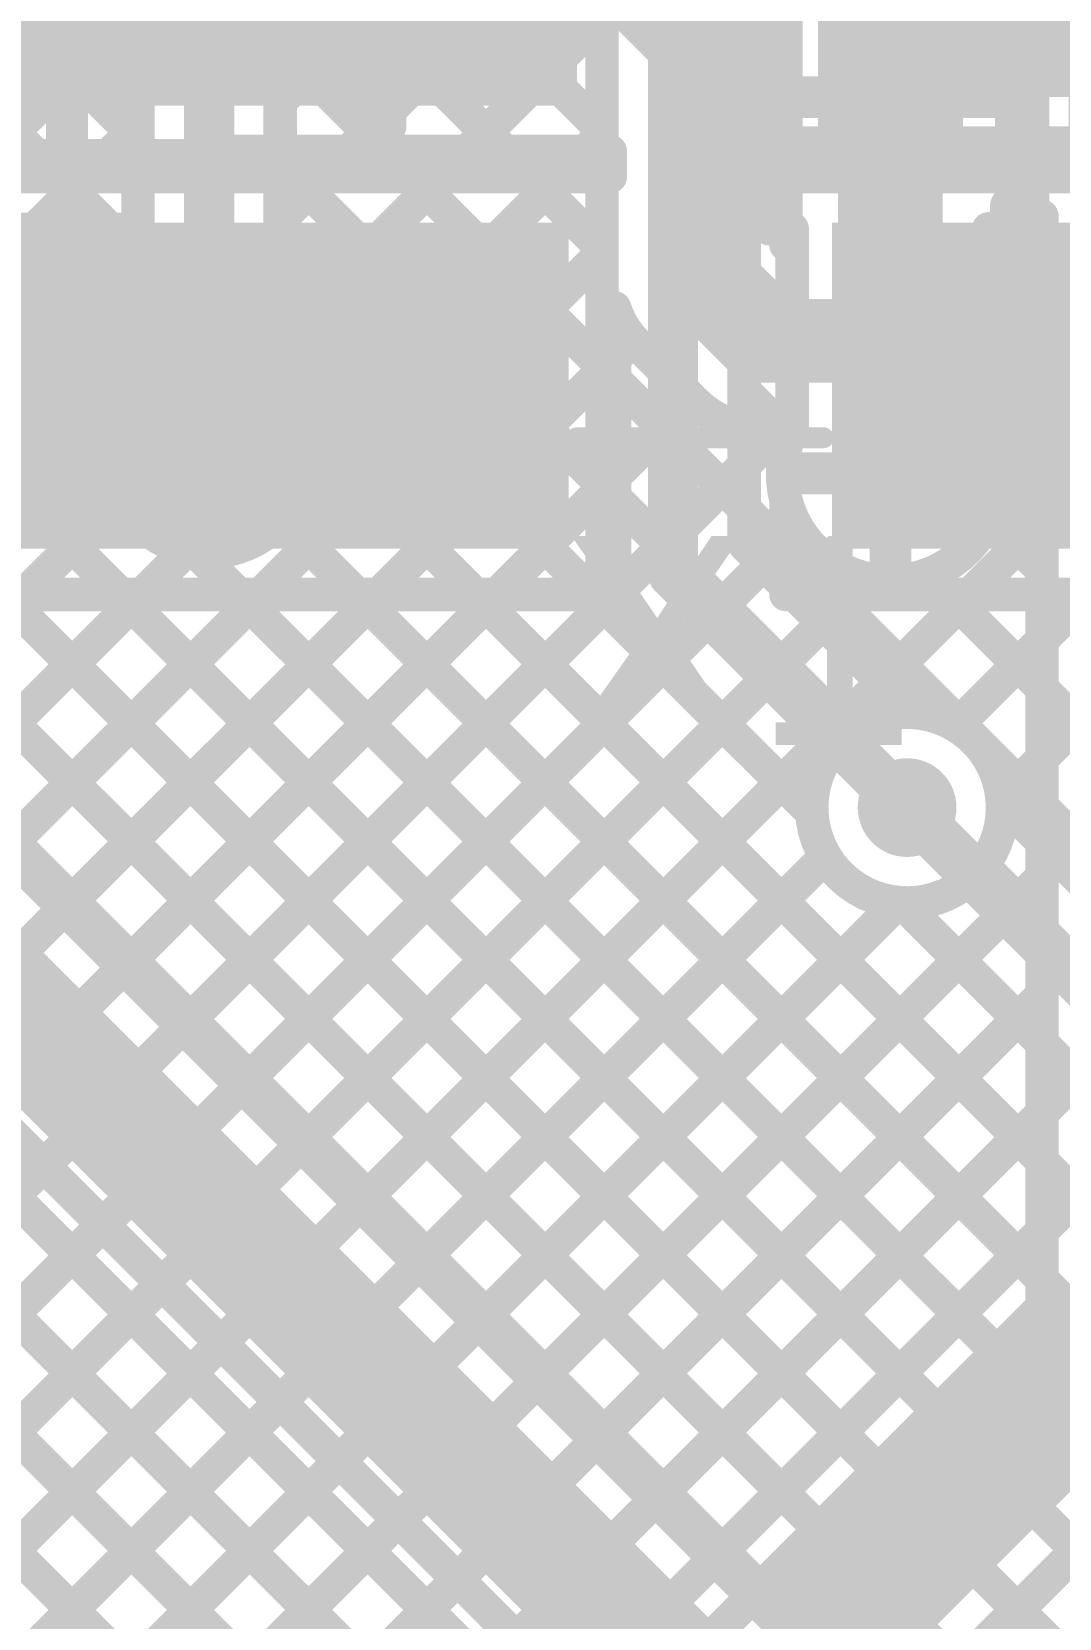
# Model space of a CAD drawing. Header units: millimetres. Extents: x -0.32 to 3.69, y -0.11 to 2.37.
# Drawn here: x 1.5745 to 1.8204, y 0.426 to 0.8057 of the extents above; entities that cross this region are included whole.
import ezdxf

# ---------------------------------------------------------------- set-up
doc = ezdxf.new("R2010")
doc.units = ezdxf.units.MM
doc.header["$MEASUREMENT"] = 0
for name, color, linetype in [('BottomLayer', 5, 'Continuous'), ('BottomPaste', 16, 'Continuous'), ('BottomSolder', 6, 'Continuous'), ('TopLayer', 1, 'Continuous'), ('TopOverlay', 2, 'Continuous'), ('TopPaste', 8, 'Continuous'), ('TopSolder', 216, 'Continuous'), ('ViaHoleLayer', 16, 'Continuous')]:
    doc.layers.add(name, color=color, linetype=linetype)
doc.styles.add('Arial', font='', dxfattribs={"height": 0.2})
doc.styles.get('Arial').set_extended_font_data('Arial')

# ---------------------------------------------------------------- blocks, each defined once
blk = doc.blocks.new('5TJ480000XYLBC__3')
at = {"layer": 'TopLayer'}
for points in [[(-0.11024, 0.07087), (-0.03937, 0.07087), (-0.03937, 0.01969), (-0.11024, 0.01969)], [(0.03937, 0.07087), (0.11024, 0.07087), (0.11024, 0.01969), (0.03937, 0.01969)], [(-0.11024, -0.01969), (-0.03937, -0.01969), (-0.03937, -0.07087), (-0.11024, -0.07087)], [(0.03937, -0.01969), (0.11024, -0.01969), (0.11024, -0.07087), (0.03937, -0.07087)]]:
    blk.add_hatch(color=1, dxfattribs=at).paths.add_polyline_path(points)
at = {"layer": 'TopPaste'}
for points in [[(-0.11024, 0.07087), (-0.03937, 0.07087), (-0.03937, 0.01969), (-0.11024, 0.01969)], [(0.03937, 0.07087), (0.11024, 0.07087), (0.11024, 0.01969), (0.03937, 0.01969)], [(-0.11024, -0.01969), (-0.03937, -0.01969), (-0.03937, -0.07087), (-0.11024, -0.07087)], [(0.03937, -0.01969), (0.11024, -0.01969), (0.11024, -0.07087), (0.03937, -0.07087)]]:
    blk.add_hatch(color=8, dxfattribs=at).paths.add_polyline_path(points)
at = {"layer": 'TopSolder'}
for points in [[(-0.11299, 0.07362), (-0.03661, 0.07362), (-0.03661, 0.01693), (-0.11299, 0.01693)], [(0.03661, 0.07362), (0.11299, 0.07362), (0.11299, 0.01693), (0.03661, 0.01693)], [(-0.11299, -0.01693), (-0.03661, -0.01693), (-0.03661, -0.07362), (-0.11299, -0.07362)], [(0.03661, -0.01693), (0.11299, -0.01693), (0.11299, -0.07362), (0.03661, -0.07362)]]:
    blk.add_hatch(color=216, dxfattribs=at).paths.add_polyline_path(points)
at = {"layer": 'TopOverlay', "const_width": 0.005}
for points in [[(-0.029, 0.065), (0.03, 0.065)], [(-0.1, -0.011), (-0.1, 0.011)], [(0.1, -0.011), (0.1, 0.011)], [(-0.12, -0.041), (-0.115, -0.046)], [(-0.12, -0.051), (-0.12, -0.041)], [(-0.12, -0.051), (-0.115, -0.046)], [(-0.029, -0.065), (0.03, -0.065)]]:
    blk.add_lwpolyline(points, dxfattribs=at)
at = {"layer": 'TopOverlay', "const_width": 0.0025}
for points in [[(-0.03025, 0.065, 1), (-0.02775, 0.065, 1)], [(0.02875, 0.065, 1), (0.03125, 0.065, 1)], [(-0.10125, 0.011, 1), (-0.09875, 0.011, 1)], [(0.09875, 0.011, 1), (0.10125, 0.011, 1)], [(-0.10125, -0.011, 1), (-0.09875, -0.011, 1)], [(0.09875, -0.011, 1), (0.10125, -0.011, 1)], [(-0.12125, -0.041, 1), (-0.11875, -0.041, 1)], [(-0.12125, -0.041, 1), (-0.11875, -0.041, 1)], [(-0.11625, -0.046, 1), (-0.11375, -0.046, 1)], [(-0.11625, -0.046, 1), (-0.11375, -0.046, 1)], [(-0.12125, -0.051, 1), (-0.11875, -0.051, 1)], [(-0.12125, -0.051, 1), (-0.11875, -0.051, 1)], [(-0.03025, -0.065, 1), (-0.02775, -0.065, 1)], [(0.02875, -0.065, 1), (0.03125, -0.065, 1)]]:
    blk.add_lwpolyline(points, format="xyb", close=True, dxfattribs=at)
blk = doc.blocks.new('C___0603_B_62')
at = {"layer": 'BottomLayer'}
for points in [[(-0.045, -0.0175), (-0.045, 0.0175), (-0.015, 0.0175), (-0.015, -0.0175)], [(0.015, -0.0175), (0.015, 0.0175), (0.045, 0.0175), (0.045, -0.0175)]]:
    blk.add_hatch(color=5, dxfattribs=at).paths.add_polyline_path(points)
at = {"layer": 'BottomPaste'}
for points in [[(-0.045, -0.0175), (-0.045, 0.0175), (-0.015, 0.0175), (-0.015, -0.0175)], [(0.015, -0.0175), (0.015, 0.0175), (0.045, 0.0175), (0.045, -0.0175)]]:
    blk.add_hatch(color=16, dxfattribs=at).paths.add_polyline_path(points)
at = {"layer": 'BottomSolder'}
for points in [[(-0.04736, -0.01986), (-0.04736, 0.01986), (-0.01264, 0.01986), (-0.01264, -0.01986)], [(0.01264, -0.01986), (0.01264, 0.01986), (0.04736, 0.01986), (0.04736, -0.01986)]]:
    blk.add_hatch(color=6, dxfattribs=at).paths.add_polyline_path(points)
blk = doc.blocks.new('C___0603_65')
at = {"layer": 'TopLayer'}
for points in [[(-0.015, 0.0175), (-0.015, -0.0175), (-0.045, -0.0175), (-0.045, 0.0175)], [(0.045, 0.0175), (0.045, -0.0175), (0.015, -0.0175), (0.015, 0.0175)]]:
    blk.add_hatch(color=1, dxfattribs=at).paths.add_polyline_path(points)
at = {"layer": 'TopPaste'}
for points in [[(-0.015, 0.0175), (-0.015, -0.0175), (-0.045, -0.0175), (-0.045, 0.0175)], [(0.045, 0.0175), (0.045, -0.0175), (0.015, -0.0175), (0.015, 0.0175)]]:
    blk.add_hatch(color=8, dxfattribs=at).paths.add_polyline_path(points)
at = {"layer": 'TopSolder'}
for points in [[(-0.01264, 0.01986), (-0.01264, -0.01986), (-0.04736, -0.01986), (-0.04736, 0.01986)], [(0.04736, 0.01986), (0.04736, -0.01986), (0.01264, -0.01986), (0.01264, 0.01986)]]:
    blk.add_hatch(color=216, dxfattribs=at).paths.add_polyline_path(points)
at = {"layer": 'TopOverlay', "const_width": 0.005}
for points in [[(-0.018, 0.021), (-0.049, 0.021)], [(-0.049, -0.021), (-0.049, 0.021)], [(0.049, 0.021), (0.018, 0.021)], [(0.049, -0.021), (0.049, 0.021)], [(-0.018, -0.021), (-0.049, -0.021)], [(0.049, -0.021), (0.018, -0.021)]]:
    blk.add_lwpolyline(points, dxfattribs=at)
at = {"layer": 'TopOverlay', "const_width": 0.0025}
for points in [[(-0.05025, 0.021, 1), (-0.04775, 0.021, 1)], [(-0.05025, 0.021, 1), (-0.04775, 0.021, 1)], [(-0.01925, 0.021, 1), (-0.01675, 0.021, 1)], [(0.01675, 0.021, 1), (0.01925, 0.021, 1)], [(0.04775, 0.021, 1), (0.05025, 0.021, 1)], [(0.04775, 0.021, 1), (0.05025, 0.021, 1)], [(-0.05025, -0.021, 1), (-0.04775, -0.021, 1)], [(-0.05025, -0.021, 1), (-0.04775, -0.021, 1)], [(-0.01925, -0.021, 1), (-0.01675, -0.021, 1)], [(0.01675, -0.021, 1), (0.01925, -0.021, 1)], [(0.04775, -0.021, 1), (0.05025, -0.021, 1)], [(0.04775, -0.021, 1), (0.05025, -0.021, 1)]]:
    blk.add_lwpolyline(points, format="xyb", close=True, dxfattribs=at)

msp = doc.modelspace()

# ---------------------------------------------------------------- hatches: boundary and pattern name
at = {"layer": 'BottomLayer'}
h = msp.add_hatch(color=5, dxfattribs=at)
edge = h.paths.add_edge_path()
edge.add_arc((1.617, 0.704), 0.01181, 0, 360)
h = msp.add_hatch(color=5, dxfattribs=at)
edge = h.paths.add_edge_path()
edge.add_arc((1.78, 0.7), 0.01181, 0, 360)
h = msp.add_hatch(color=5, dxfattribs=at)
edge = h.paths.add_edge_path()
edge.add_arc((1.784, 0.62), 0.01181, 0, 360)
at = {"layer": 'TopLayer'}
for points in [[(1.907, 0.84661), (1.766, 0.84661), (1.766, 0.79), (1.907, 0.79)], [(1.562, 0.788), (1.705, 0.788), (1.705, 0.846), (1.562, 0.846)], [(1.562, 0.682), (1.703, 0.682), (1.703, 0.76), (1.562, 0.76)], [(1.907, 0.76), (1.766, 0.76), (1.766, 0.682), (1.907, 0.682)]]:
    msp.add_hatch(color=1, dxfattribs=at).paths.add_polyline_path(points)
h = msp.add_hatch(color=1, dxfattribs=at)
edge = h.paths.add_edge_path()
edge.add_arc((1.617, 0.704), 0.01181, 0, 360)
h = msp.add_hatch(color=1, dxfattribs=at)
edge = h.paths.add_edge_path()
edge.add_arc((1.78, 0.7), 0.01181, 0, 360)
h = msp.add_hatch(color=1, dxfattribs=at)
edge = h.paths.add_edge_path()
edge.add_arc((1.784, 0.62), 0.01181, 0, 360)
at = {"layer": 'ViaHoleLayer'}
h = msp.add_hatch(color=16, dxfattribs=at)
edge = h.paths.add_edge_path()
edge.add_arc((1.617, 0.704), 0.00591, 0, 360)
h = msp.add_hatch(color=16, dxfattribs=at)
edge = h.paths.add_edge_path()
edge.add_arc((1.78, 0.7), 0.00591, 0, 360)
h = msp.add_hatch(color=16, dxfattribs=at)
edge = h.paths.add_edge_path()
edge.add_arc((1.784, 0.62), 0.00591, 0, 360)

# ---------------------------------------------------------------- linework, layer by layer
at = {"layer": 'BottomLayer'}
for points, const_width in [([(1.3485, -0.034), (2.4865, 1.104)], 0.008), ([(1.728, 0.676), (1.728, 1.046)], 0.012), ([(1.711, 0.676), (1.711, 1.0175)], 0.008), ([(1.745, 0.68304), (1.745, 1.0175)], 0.008), ([(1.35696, 0.96641), (1.6, 0.72337)], 0.008), ([(1.38525, 0.96641), (1.6, 0.75166)], 0.008), ([(1.41353, 0.96641), (1.6, 0.77994)], 0.008), ([(1.34116, 0.95393), (1.59444, 0.70065)], 0.008), ([(1.32702, 0.93979), (1.79129, 0.47552)], 0.008), ([(1.31288, 0.92564), (1.77714, 0.46138)], 0.008), ([(1.49924, 0.90899), (1.6, 0.80823)], 0.008), ([(1.3035, 0.90674), (1.763, 0.44724)], 0.008), ([(1.3035, 0.87845), (1.74886, 0.43309)], 0.008), ([(1.634, 0.7889), (1.711, 0.8659)], 0.008), ([(1.78, 0.79), (1.78, 0.845)], 0.025), ([(1.3035, 0.85017), (1.73472, 0.41895)], 0.008), ([(1.634, 0.76062), (1.711, 0.83762)], 0.008), ([(1.65856, 0.83452), (1.711, 0.78208)], 0.008), ([(1.3035, 0.82188), (1.72378, 0.40161)], 0.008), ([(1.64442, 0.82038), (1.711, 0.7538)], 0.008), ([(1.6, 0.71921), (1.6, 0.817)], 0.008), ([(1.617, 0.704), (1.617, 0.817)], 0.012), ([(1.814, 0.7615), (1.814, 0.8165)], 0.008), ([(1.751, 0.7585), (1.751, 0.8135)], 0.008), ([(1.809, 0.7585), (1.809, 0.8135)], 0.008), ([(1.32845, 0.53992), (1.6, 0.81147)], 0.008), ([(1.634, 0.71921), (1.634, 0.80996)], 0.008), ([(1.634, 0.73233), (1.711, 0.80933)], 0.008), ([(1.745, 0.80465), (1.751, 0.79865)], 0.008), ([(1.634, 0.80251), (1.711, 0.72551)], 0.008), ([(1.78, 0.7), (1.78, 0.79)], 0.025), ([(1.809, 0.7942), (1.814, 0.7992)], 0.008), ([(1.809, 0.79722), (1.814, 0.79222)], 0.008), ([(1.3035, 0.7936), (1.99984, 0.09726)], 0.008), ([(1.745, 0.78677), (1.751, 0.79277)], 0.008), ([(1.755, 0.79), (1.78, 0.79)], 0.01), ([(1.78, 0.79), (1.805, 0.79)], 0.01), ([(1.32845, 0.51164), (1.6, 0.78319)], 0.008), ([(1.6392, 0.70925), (1.711, 0.78105)], 0.008), ([(1.745, 0.77636), (1.751, 0.77036)], 0.008), ([(1.634, 0.77423), (1.711, 0.69723)], 0.008), ([(1.809, 0.76591), (1.814, 0.77091)], 0.008), ([(1.809, 0.76893), (1.814, 0.76393)], 0.008), ([(1.3035, 0.76532), (2.08045, -0.01163)], 0.008), ([(1.745, 0.75848), (1.751, 0.76448)], 0.008), ([(1.81628, 0.50052), (1.81628, 0.7615)], 0.008), ([(1.751, 0.7585), (1.7565, 0.7585)], 0.008), ([(1.7565, 0.71068), (1.7565, 0.7585)], 0.008), ([(1.8035, 0.7585), (1.809, 0.7585)], 0.008), ([(1.8035, 0.71068), (1.8035, 0.7585)], 0.008), ([(1.32845, 0.48335), (1.6, 0.7549)], 0.008), ([(1.32845, 0.37021), (1.711, 0.75277)], 0.008), ([(1.745, 0.74808), (1.7565, 0.73658)], 0.008), ([(1.634, 0.74594), (1.76123, 0.61872)], 0.008), ([(1.8035, 0.74615), (1.81628, 0.73337)], 0.008), ([(1.8035, 0.73213), (1.81628, 0.74491)], 0.008), ([(1.745, 0.7302), (1.7565, 0.7417)], 0.008), ([(1.3035, 0.73703), (2.05216, -0.01163)], 0.008), ([(1.32845, 0.45507), (1.6, 0.72662)], 0.008), ([(1.32845, 0.34193), (1.711, 0.72448)], 0.008), ([(1.745, 0.7198), (1.75581, 0.70899)], 0.008), ([(1.8035, 0.71786), (1.81628, 0.70508)], 0.008), ([(1.63735, 0.71431), (1.81628, 0.53538)], 0.008), ([(1.80521, 0.70555), (1.81628, 0.71663)], 0.008), ([(1.745, 0.70191), (1.7565, 0.71341)], 0.008), ([(1.3035, 0.70875), (2.02388, -0.01163)], 0.008), ([(1.75819, 0.7), (1.78, 0.7)], 0.01), ([(1.78, 0.7), (1.80181, 0.7)], 0.01), ([(1.78, 0.67819), (1.78, 0.7)], 0.01), ([(1.1698, 0.155), (1.711, 0.6962)], 0.008), ([(1.32845, 0.42678), (1.59623, 0.69457)], 0.008), ([(1.745, 0.69151), (1.81628, 0.62023)], 0.008), ([(1.63427, 0.6891), (1.81628, 0.50709)], 0.008), ([(1.77799, 0.65005), (1.81628, 0.68834)], 0.008), ([(1.80358, 0.6895), (1.81628, 0.6768)], 0.008), ([(1.74971, 0.67833), (1.75795, 0.68658)], 0.008), ([(1.32845, 0.3985), (1.61175, 0.6818)], 0.008), ([(1.61365, 0.68144), (1.80543, 0.48966)], 0.008), ([(1.745, 0.68304), (1.78527, 0.64278)], 0.008), ([(1.728, 0.676), (1.784, 0.62)], 0.012), ([(1.78899, 0.67581), (1.81628, 0.64851)], 0.008), ([(1.76385, 0.66419), (1.77445, 0.67479)], 0.008), ([(1.24257, 0.19949), (1.71238, 0.66929)], 0.008), ([(1.716, 0.66396), (1.76122, 0.61873)], 0.008), ([(1.79577, 0.63954), (1.81628, 0.66006)], 0.008), ([(1.27086, 0.19949), (1.72567, 0.65429)], 0.008), ([(1.29914, 0.19949), (1.73981, 0.64015)], 0.008), ([(1.80671, 0.6222), (1.81628, 0.63177)], 0.008), ([(1.32545, 0.19751), (1.75395, 0.62601)], 0.008), ([(1.32545, 0.16922), (1.76446, 0.60823)], 0.008), ([(1.329, 0.11621), (1.81628, 0.60349)], 0.008), ([(1.8021, 0.60612), (1.81628, 0.59194)], 0.008), ([(1.329, 0.14449), (1.7818, 0.59729)], 0.008), ([(1.78272, 0.59723), (1.81628, 0.56366)], 0.008), ([(1.329, 0.08792), (1.81628, 0.57521)], 0.008), ([(1.329, 0.05964), (1.81628, 0.54692)], 0.008), ([(1.329, 0.03135), (1.81628, 0.51864)], 0.008), ([(1.73038, 0.41462), (1.81628, 0.50052)], 0.008), ([(1.747, 0.398), (1.83978, 0.49078)], 0.025), ([(1.76362, 0.38138), (1.85638, 0.47415)], 0.008), ([(1.81038, 0.42814), (2.07599, 0.16254)], 0.008)]:
    msp.add_lwpolyline(points, dxfattribs=dict(at, const_width=const_width))
for points, const_width in [([(1.709, 0.80933, 1), (1.713, 0.80933, 1)], 0.004), ([(1.598, 0.80823, 1), (1.602, 0.80823, 1)], 0.004), ([(1.743, 0.80465, 1), (1.747, 0.80465, 1)], 0.004), ([(1.632, 0.80251, 1), (1.636, 0.80251, 1)], 0.004), ([(1.749, 0.79865, 1), (1.753, 0.79865, 1)], 0.004), ([(1.77375, 0.79, 1), (1.78625, 0.79, 1)], 0.0125), ([(1.77375, 0.79, 1), (1.78625, 0.79, 1)], 0.0125), ([(1.807, 0.79722, 1), (1.811, 0.79722, 1)], 0.004), ([(1.812, 0.7992, 1), (1.816, 0.7992, 1)], 0.004), ([(1.807, 0.7942, 1), (1.811, 0.7942, 1)], 0.004), ([(1.749, 0.79277, 1), (1.753, 0.79277, 1)], 0.004), ([(1.7525, 0.79, 1), (1.7575, 0.79, 1)], 0.005), ([(1.7775, 0.79, 1), (1.7825, 0.79, 1)], 0.005), ([(1.7775, 0.79, 1), (1.7825, 0.79, 1)], 0.005), ([(1.8025, 0.79, 1), (1.8075, 0.79, 1)], 0.005), ([(1.812, 0.79222, 1), (1.816, 0.79222, 1)], 0.004), ([(1.632, 0.7889, 1), (1.636, 0.7889, 1)], 0.004), ([(1.743, 0.78677, 1), (1.747, 0.78677, 1)], 0.004), ([(1.598, 0.78319, 1), (1.602, 0.78319, 1)], 0.004), ([(1.709, 0.78208, 1), (1.713, 0.78208, 1)], 0.004), ([(1.598, 0.77994, 1), (1.602, 0.77994, 1)], 0.004), ([(1.709, 0.78105, 1), (1.713, 0.78105, 1)], 0.004), ([(1.743, 0.77636, 1), (1.747, 0.77636, 1)], 0.004), ([(1.632, 0.77423, 1), (1.636, 0.77423, 1)], 0.004), ([(1.812, 0.77091, 1), (1.816, 0.77091, 1)], 0.004), ([(1.749, 0.77036, 1), (1.753, 0.77036, 1)], 0.004), ([(1.807, 0.76893, 1), (1.811, 0.76893, 1)], 0.004), ([(1.749, 0.76448, 1), (1.753, 0.76448, 1)], 0.004), ([(1.807, 0.76591, 1), (1.811, 0.76591, 1)], 0.004), ([(1.812, 0.76393, 1), (1.816, 0.76393, 1)], 0.004), ([(1.632, 0.76062, 1), (1.636, 0.76062, 1)], 0.004), ([(1.812, 0.7615, 1), (1.816, 0.7615, 1)], 0.004), ([(1.81428, 0.7615, 1), (1.81828, 0.7615, 1)], 0.004), ([(1.743, 0.75848, 1), (1.747, 0.75848, 1)], 0.004), ([(1.749, 0.7585, 1), (1.753, 0.7585, 1)], 0.004), ([(1.749, 0.7585, 1), (1.753, 0.7585, 1)], 0.004), ([(1.7545, 0.7585, 1), (1.7585, 0.7585, 1)], 0.004), ([(1.7545, 0.7585, 1), (1.7585, 0.7585, 1)], 0.004), ([(1.8015, 0.7585, 1), (1.8055, 0.7585, 1)], 0.004), ([(1.8015, 0.7585, 1), (1.8055, 0.7585, 1)], 0.004), ([(1.807, 0.7585, 1), (1.811, 0.7585, 1)], 0.004), ([(1.807, 0.7585, 1), (1.811, 0.7585, 1)], 0.004), ([(1.598, 0.7549, 1), (1.602, 0.7549, 1)], 0.004), ([(1.598, 0.75166, 1), (1.602, 0.75166, 1)], 0.004), ([(1.709, 0.7538, 1), (1.713, 0.7538, 1)], 0.004), ([(1.709, 0.75277, 1), (1.713, 0.75277, 1)], 0.004), ([(1.743, 0.74808, 1), (1.747, 0.74808, 1)], 0.004), ([(1.632, 0.74594, 1), (1.636, 0.74594, 1)], 0.004), ([(1.8015, 0.74615, 1), (1.8055, 0.74615, 1)], 0.004), ([(1.81428, 0.74491, 1), (1.81828, 0.74491, 1)], 0.004), ([(1.7545, 0.7417, 1), (1.7585, 0.7417, 1)], 0.004), ([(1.7545, 0.73658, 1), (1.7585, 0.73658, 1)], 0.004), ([(1.81428, 0.73337, 1), (1.81828, 0.73337, 1)], 0.004), ([(1.632, 0.73233, 1), (1.636, 0.73233, 1)], 0.004), ([(1.743, 0.7302, 1), (1.747, 0.7302, 1)], 0.004), ([(1.8015, 0.73213, 1), (1.8055, 0.73213, 1)], 0.004), ([(1.598, 0.72662, 1), (1.602, 0.72662, 1)], 0.004), ([(1.709, 0.72551, 1), (1.713, 0.72551, 1)], 0.004), ([(1.598, 0.72337, 1), (1.602, 0.72337, 1)], 0.004), ([(1.709, 0.72448, 1), (1.713, 0.72448, 1)], 0.004), ([(1.598, 0.71921, 1), (1.602, 0.71921, 1)], 0.004), ([(1.598, 0.71921, 1), (1.602, 0.71921, 1)], 0.004), ([(1.632, 0.71921, 1), (1.636, 0.71921, 1)], 0.004), ([(1.632, 0.71921, 1), (1.636, 0.71921, 1)], 0.004), ([(1.743, 0.7198, 1), (1.747, 0.7198, 1)], 0.004), ([(1.8015, 0.71786, 1), (1.8055, 0.71786, 1)], 0.004), ([(1.63535, 0.71431, 1), (1.63935, 0.71431, 1)], 0.004), ([(1.81428, 0.71663, 1), (1.81828, 0.71663, 1)], 0.004), ([(1.7545, 0.71341, 1), (1.7585, 0.71341, 1)], 0.004), ([(1.7545, 0.71068, 1), (1.7585, 0.71068, 1)], 0.004), ([(1.7545, 0.71068, 1), (1.7585, 0.71068, 1)], 0.004), ([(1.8015, 0.71068, 1), (1.8055, 0.71068, 1)], 0.004), ([(1.8015, 0.71068, 1), (1.8055, 0.71068, 1)], 0.004), ([(1.614, 0.704, 1), (1.62, 0.704, 1)], 0.006), ([(1.6372, 0.70925, 1), (1.6412, 0.70925, 1)], 0.004), ([(1.75381, 0.70899, 1), (1.75781, 0.70899, 1)], 0.004), ([(1.77375, 0.7, 1), (1.78625, 0.7, 1)], 0.0125), ([(1.63781, 0.704, 1), (1.64181, 0.704, 1)], 0.004), ([(1.63781, 0.704, 1), (1.64181, 0.704, 1)], 0.004), ([(1.80321, 0.70555, 1), (1.80721, 0.70555, 1)], 0.004), ([(1.81428, 0.70508, 1), (1.81828, 0.70508, 1)], 0.004), ([(1.59244, 0.70065, 1), (1.59644, 0.70065, 1)], 0.004), ([(1.743, 0.70191, 1), (1.747, 0.70191, 1)], 0.004), ([(1.75569, 0.7, 1), (1.76069, 0.7, 1)], 0.005), ([(1.7775, 0.7, 1), (1.7825, 0.7, 1)], 0.005), ([(1.7775, 0.7, 1), (1.7825, 0.7, 1)], 0.005), ([(1.7775, 0.7, 1), (1.7825, 0.7, 1)], 0.005), ([(1.79931, 0.7, 1), (1.80431, 0.7, 1)], 0.005), ([(1.80381, 0.7, 1), (1.80781, 0.7, 1)], 0.004), ([(1.80381, 0.7, 1), (1.80781, 0.7, 1)], 0.004), ([(1.59423, 0.69457, 1), (1.59823, 0.69457, 1)], 0.004), ([(1.709, 0.69723, 1), (1.713, 0.69723, 1)], 0.004), ([(1.709, 0.6962, 1), (1.713, 0.6962, 1)], 0.004), ([(1.743, 0.69151, 1), (1.747, 0.69151, 1)], 0.004), ([(1.63227, 0.6891, 1), (1.63627, 0.6891, 1)], 0.004), ([(1.80158, 0.6895, 1), (1.80558, 0.6895, 1)], 0.004), ([(1.81428, 0.68834, 1), (1.81828, 0.68834, 1)], 0.004), ([(1.75595, 0.68658, 1), (1.75995, 0.68658, 1)], 0.004), ([(1.60975, 0.6818, 1), (1.61375, 0.6818, 1)], 0.004), ([(1.61165, 0.68144, 1), (1.61565, 0.68144, 1)], 0.004), ([(1.743, 0.68304, 1), (1.747, 0.68304, 1)], 0.004), ([(1.743, 0.68304, 1), (1.747, 0.68304, 1)], 0.004), ([(1.709, 0.676, 1), (1.713, 0.676, 1)], 0.004), ([(1.709, 0.676, 1), (1.713, 0.676, 1)], 0.004), ([(1.709, 0.676, 1), (1.713, 0.676, 1)], 0.004), ([(1.725, 0.676, 1), (1.731, 0.676, 1)], 0.006), ([(1.725, 0.676, 1), (1.731, 0.676, 1)], 0.006), ([(1.74771, 0.67833, 1), (1.75171, 0.67833, 1)], 0.004), ([(1.7775, 0.67819, 1), (1.7825, 0.67819, 1)], 0.005), ([(1.78699, 0.67581, 1), (1.79099, 0.67581, 1)], 0.004), ([(1.81428, 0.6768, 1), (1.81828, 0.6768, 1)], 0.004), ([(1.77245, 0.67479, 1), (1.77645, 0.67479, 1)], 0.004), ([(1.71038, 0.66929, 1), (1.71438, 0.66929, 1)], 0.004), ([(1.76185, 0.66419, 1), (1.76585, 0.66419, 1)], 0.004), ([(1.71398, 0.66398, 1), (1.71798, 0.66398, 1)], 0.004), ([(1.714, 0.66396, 1), (1.718, 0.66396, 1)], 0.004), ([(1.714, 0.66396, 1), (1.718, 0.66396, 1)], 0.004), ([(1.81428, 0.66006, 1), (1.81828, 0.66006, 1)], 0.004), ([(1.72367, 0.65429, 1), (1.72767, 0.65429, 1)], 0.004), ([(1.77599, 0.65005, 1), (1.77999, 0.65005, 1)], 0.004), ([(1.81428, 0.64851, 1), (1.81828, 0.64851, 1)], 0.004), ([(1.78327, 0.64278, 1), (1.78727, 0.64278, 1)], 0.004), ([(1.78327, 0.64278, 1), (1.78727, 0.64278, 1)], 0.004), ([(1.73781, 0.64015, 1), (1.74181, 0.64015, 1)], 0.004), ([(1.79377, 0.63954, 1), (1.79777, 0.63954, 1)], 0.004), ([(1.81428, 0.63177, 1), (1.81828, 0.63177, 1)], 0.004), ([(1.75195, 0.62601, 1), (1.75595, 0.62601, 1)], 0.004), ([(1.75922, 0.61873, 1), (1.76322, 0.61873, 1)], 0.004), ([(1.75922, 0.61873, 1), (1.76322, 0.61873, 1)], 0.004), ([(1.75923, 0.61872, 1), (1.76323, 0.61872, 1)], 0.004), ([(1.781, 0.62, 1), (1.787, 0.62, 1)], 0.006), ([(1.80471, 0.6222, 1), (1.80871, 0.6222, 1)], 0.004), ([(1.80481, 0.62, 1), (1.80881, 0.62, 1)], 0.004), ([(1.80481, 0.62, 1), (1.80881, 0.62, 1)], 0.004), ([(1.81428, 0.62023, 1), (1.81828, 0.62023, 1)], 0.004), ([(1.76246, 0.60823, 1), (1.76646, 0.60823, 1)], 0.004), ([(1.8001, 0.60612, 1), (1.8041, 0.60612, 1)], 0.004), ([(1.81428, 0.60349, 1), (1.81828, 0.60349, 1)], 0.004), ([(1.7798, 0.59729, 1), (1.7838, 0.59729, 1)], 0.004), ([(1.78072, 0.59723, 1), (1.78472, 0.59723, 1)], 0.004), ([(1.81428, 0.59194, 1), (1.81828, 0.59194, 1)], 0.004), ([(1.81428, 0.57521, 1), (1.81828, 0.57521, 1)], 0.004), ([(1.81428, 0.56366, 1), (1.81828, 0.56366, 1)], 0.004), ([(1.81428, 0.54692, 1), (1.81828, 0.54692, 1)], 0.004), ([(1.81428, 0.53538, 1), (1.81828, 0.53538, 1)], 0.004), ([(1.81428, 0.51864, 1), (1.81828, 0.51864, 1)], 0.004), ([(1.81428, 0.50709, 1), (1.81828, 0.50709, 1)], 0.004), ([(1.81428, 0.50052, 1), (1.81828, 0.50052, 1)], 0.004), ([(1.81428, 0.50052, 1), (1.81828, 0.50052, 1)], 0.004), ([(1.80343, 0.48966, 1), (1.80743, 0.48966, 1)], 0.004), ([(1.78929, 0.47552, 1), (1.79329, 0.47552, 1)], 0.004), ([(1.77514, 0.46138, 1), (1.77914, 0.46138, 1)], 0.004), ([(1.761, 0.44724, 1), (1.765, 0.44724, 1)], 0.004), ([(1.74686, 0.43309, 1), (1.75086, 0.43309, 1)], 0.004), ([(1.80838, 0.42814, 1), (1.81238, 0.42814, 1)], 0.004)]:
    msp.add_lwpolyline(points, format="xyb", close=True, dxfattribs=dict(at, const_width=const_width))
at = {"layer": 'BottomLayer', "const_width": 0.008}
for points in [[(1.63981, 0.704, -1.452551), (1.6, 0.71921)], [(1.634, 0.71921, -0.184522), (1.63981, 0.704)], [(1.80581, 0.7, -1.23965), (1.7565, 0.71068)], [(1.8035, 0.71068, -0.107003), (1.80581, 0.7)], [(1.71598, 0.66398, -0.198912), (1.711, 0.676)], [(1.716, 0.66396, -0.199327), (1.711, 0.676)], [(1.78527, 0.64278, -0.398045), (1.80681, 0.62)], [(1.80681, 0.62, -0.97262), (1.76122, 0.61873)]]:
    msp.add_lwpolyline(points, format="xyb", dxfattribs=at)
at = {"layer": 'TopLayer'}
for points, const_width in [([(0.10543, 1.9351), (1.6622, 0.37833)], 0.008), ([(0.09129, 1.92096), (1.6622, 0.35005)], 0.008), ([(0.77882, 1.29), (1.68837, 0.38045)], 0.008), ([(0.8071, 1.29), (1.7161, 0.381)], 0.008), ([(1.755, 0.779), (1.755, 0.83737)], 0.008), ([(1.71669, 0.81831), (1.734, 0.801)], 0.02), ([(1.6592, 0.78319), (1.6592, 0.81878)], 0.01), ([(1.583, 0.78), (1.583, 0.805)], 0.01), ([(1.734, 0.746), (1.734, 0.801)], 0.02), ([(1.755, 0.7547), (1.755, 0.801)], 0.008), ([(1.755, 0.779), (1.8575, 0.779)], 0.008), ([(1.75752, 0.771), (1.76552, 0.779)], 0.008), ([(1.77065, 0.779), (1.77865, 0.771)], 0.008), ([(1.7858, 0.771), (1.7938, 0.779)], 0.008), ([(1.79893, 0.779), (1.80693, 0.771)], 0.008), ([(1.81409, 0.771), (1.82209, 0.779)], 0.008), ([(1.5545, 0.776), (1.6145, 0.776)], 0.008), ([(1.57566, 0.776), (1.58066, 0.771)], 0.008), ([(1.58781, 0.771), (1.59281, 0.776)], 0.008), ([(1.60394, 0.776), (1.60894, 0.771)], 0.008), ([(1.6145, 0.777), (1.713, 0.777)], 0.008), ([(1.6161, 0.771), (1.6221, 0.777)], 0.008), ([(1.63123, 0.777), (1.63723, 0.771)], 0.008), ([(1.64438, 0.771), (1.65038, 0.777)], 0.008), ([(1.65951, 0.777), (1.66551, 0.771)], 0.008), ([(1.67267, 0.771), (1.67867, 0.777)], 0.008), ([(1.6878, 0.777), (1.6938, 0.771)], 0.008), ([(1.70095, 0.771), (1.70695, 0.777)], 0.008), ([(1.713, 0.771), (1.713, 0.777)], 0.008), ([(1.5545, 0.771), (1.6115, 0.771)], 0.008), ([(1.5545, 0.771), (1.6115, 0.771)], 0.008), ([(1.6115, 0.771), (1.713, 0.771)], 0.008), ([(1.755, 0.771), (1.8545, 0.771)], 0.008), ([(1.755, 0.76848), (1.75752, 0.771)], 0.008), ([(1.755, 0.7547), (1.755, 0.771)], 0.008), ([(1.8088, 0.72822), (1.8088, 0.76381)], 0.01), ([(1.734, 0.746), (1.74831, 0.73169)], 0.02), ([(1.714, 0.671), (1.714, 0.7396)], 0.008), ([(1.74831, 0.73169), (1.80783, 0.73169)], 0.02), ([(1.714, 0.72748), (1.71843, 0.73191)], 0.008), ([(1.71919, 0.73112), (1.73342, 0.71688)], 0.008), ([(1.714, 0.72251), (1.755, 0.68151)], 0.008), ([(1.714, 0.6992), (1.73255, 0.71775)], 0.008), ([(1.61066, 0.56757), (1.75378, 0.71069)], 0.008), ([(1.74831, 0.71069), (1.755, 0.71069)], 0.008), ([(1.755, 0.70642), (1.755, 0.71069)], 0.008), ([(1.75819, 0.7), (1.78, 0.7)], 0.01), ([(1.78, 0.67819), (1.78, 0.7)], 0.01), ([(1.714, 0.69423), (1.77012, 0.6381)], 0.008), ([(1.755, 0.671), (1.755, 0.69358)], 0.008), ([(1.6248, 0.55343), (1.755, 0.68363)], 0.008), ([(1.5545, 0.671), (1.714, 0.671)], 0.008), ([(1.5545, 0.62455), (1.60095, 0.671)], 0.008), ([(1.5545, 0.65283), (1.57267, 0.671)], 0.008), ([(1.56752, 0.671), (2.11825, 0.12027)], 0.008), ([(1.56823, 0.61), (1.62923, 0.671)], 0.008), ([(1.58238, 0.59586), (1.65752, 0.671)], 0.008), ([(1.59581, 0.671), (2.124, 0.14281)], 0.008), ([(1.59652, 0.58172), (1.6858, 0.671)], 0.008), ([(1.62409, 0.671), (2.124, 0.17109)], 0.008), ([(1.63895, 0.53929), (1.77066, 0.671)], 0.008), ([(1.65237, 0.671), (2.124, 0.19937)], 0.008), ([(1.65309, 0.52515), (1.79894, 0.671)], 0.008), ([(1.68066, 0.671), (2.124, 0.22766)], 0.008), ([(1.70894, 0.671), (1.76123, 0.61872)], 0.008), ([(1.755, 0.671), (1.918, 0.671)], 0.008), ([(1.76551, 0.671), (2.40801, 0.0285)], 0.008), ([(1.7938, 0.671), (2.4363, 0.0285)], 0.008), ([(1.79577, 0.63954), (1.82722, 0.671)], 0.008), ([(1.80671, 0.6222), (1.85551, 0.671)], 0.008), ([(1.82042, 0.60762), (1.88379, 0.671)], 0.008), ([(1.82208, 0.671), (2.46458, 0.0285)], 0.008), ([(1.5545, 0.65574), (1.82979, 0.38045)], 0.008), ([(1.5545, 0.62745), (1.8015, 0.38045)], 0.008), ([(1.531, 0.614), (1.747, 0.398)], 0.025), ([(1.5545, 0.62373), (1.7636, 0.41463)], 0.008), ([(1.784, 0.62), (2.141, 0.263)], 0.012), ([(1.80678, 0.62127), (2.153, 0.27504)], 0.008), ([(1.66723, 0.511), (1.76446, 0.60823)], 0.008), ([(1.5144, 0.59737), (1.7235, 0.38827)], 0.008), ([(1.68137, 0.49686), (1.7818, 0.59729)], 0.008), ([(1.78272, 0.59723), (2.124, 0.25594)], 0.008), ([(1.78273, 0.59722), (2.124, 0.25596)], 0.008), ([(1.69551, 0.48272), (1.79638, 0.58358)], 0.008), ([(1.70966, 0.46858), (1.81052, 0.56944)], 0.008), ([(1.7238, 0.45444), (1.82466, 0.5553)], 0.008), ([(1.73794, 0.44029), (1.8388, 0.54116)], 0.008), ([(1.50016, 0.45707), (1.57743, 0.53434)], 0.008), ([(1.75208, 0.42615), (1.85294, 0.52701)], 0.008), ([(1.5143, 0.44293), (1.59157, 0.5202)], 0.008), ([(1.76602, 0.4118), (1.86709, 0.51287)], 0.008), ([(1.52845, 0.42879), (1.60571, 0.50605)], 0.008), ([(1.7705, 0.388), (1.88123, 0.49873)], 0.008), ([(1.54259, 0.41465), (1.61985, 0.49191)], 0.008), ([(1.55673, 0.4005), (1.634, 0.47777)], 0.008), ([(1.57087, 0.38636), (1.64814, 0.46363)], 0.008), ([(1.58373, 0.37094), (1.66228, 0.44949)], 0.008), ([(1.5855, 0.34442), (1.67642, 0.43534)], 0.008)]:
    msp.add_lwpolyline(points, dxfattribs=dict(at, const_width=const_width))
at = {"layer": 'TopLayer', "const_width": 0.008}
for points in [[(1.74881, 0.81588, -0.199534), (1.755, 0.801)], [(1.74885, 0.81585, -0.198912), (1.755, 0.801)], [(1.71919, 0.73112, -0.120074), (1.714, 0.7396)], [(1.71915, 0.73115, -0.119468), (1.714, 0.7396)], [(1.74831, 0.71069, -0.199534), (1.73342, 0.71688)], [(1.74831, 0.71069, -0.198912), (1.73346, 0.71684)], [(1.755, 0.69358, -0.126369), (1.755, 0.70642)], [(1.78273, 0.59722, -2.236529), (1.80678, 0.62127)]]:
    msp.add_lwpolyline(points, format="xyb", dxfattribs=at)
at = {"layer": 'TopLayer'}
for points, const_width in [([(1.5805, 0.805, 1), (1.5855, 0.805, 1)], 0.005), ([(1.729, 0.801, 1), (1.739, 0.801, 1)], 0.01), ([(1.729, 0.801, 1), (1.739, 0.801, 1)], 0.01), ([(1.753, 0.801, 1), (1.757, 0.801, 1)], 0.004), ([(1.753, 0.801, 1), (1.757, 0.801, 1)], 0.004), ([(1.753, 0.801, 1), (1.757, 0.801, 1)], 0.004), ([(1.6567, 0.78319, 1), (1.6617, 0.78319, 1)], 0.005), ([(1.5805, 0.78, 1), (1.5855, 0.78, 1)], 0.005), ([(1.753, 0.779, 1), (1.757, 0.779, 1)], 0.004), ([(1.753, 0.779, 1), (1.757, 0.779, 1)], 0.004), ([(1.76352, 0.779, 1), (1.76752, 0.779, 1)], 0.004), ([(1.76865, 0.779, 1), (1.77265, 0.779, 1)], 0.004), ([(1.7918, 0.779, 1), (1.7958, 0.779, 1)], 0.004), ([(1.79693, 0.779, 1), (1.80093, 0.779, 1)], 0.004), ([(1.82009, 0.779, 1), (1.82409, 0.779, 1)], 0.004), ([(1.57366, 0.776, 1), (1.57766, 0.776, 1)], 0.004), ([(1.59081, 0.776, 1), (1.59481, 0.776, 1)], 0.004), ([(1.60194, 0.776, 1), (1.60594, 0.776, 1)], 0.004), ([(1.6125, 0.777, 1), (1.6165, 0.777, 1)], 0.004), ([(1.6125, 0.776, 1), (1.6165, 0.776, 1)], 0.004), ([(1.6201, 0.777, 1), (1.6241, 0.777, 1)], 0.004), ([(1.62923, 0.777, 1), (1.63323, 0.777, 1)], 0.004), ([(1.64838, 0.777, 1), (1.65238, 0.777, 1)], 0.004), ([(1.65751, 0.777, 1), (1.66151, 0.777, 1)], 0.004), ([(1.67667, 0.777, 1), (1.68067, 0.777, 1)], 0.004), ([(1.6858, 0.777, 1), (1.6898, 0.777, 1)], 0.004), ([(1.70495, 0.777, 1), (1.70895, 0.777, 1)], 0.004), ([(1.711, 0.777, 1), (1.715, 0.777, 1)], 0.004), ([(1.711, 0.777, 1), (1.715, 0.777, 1)], 0.004), ([(1.57866, 0.771, 1), (1.58266, 0.771, 1)], 0.004), ([(1.58581, 0.771, 1), (1.58981, 0.771, 1)], 0.004), ([(1.60694, 0.771, 1), (1.61094, 0.771, 1)], 0.004), ([(1.6095, 0.771, 1), (1.6135, 0.771, 1)], 0.004), ([(1.6095, 0.771, 1), (1.6135, 0.771, 1)], 0.004), ([(1.6095, 0.771, 1), (1.6135, 0.771, 1)], 0.004), ([(1.6141, 0.771, 1), (1.6181, 0.771, 1)], 0.004), ([(1.63523, 0.771, 1), (1.63923, 0.771, 1)], 0.004), ([(1.64238, 0.771, 1), (1.64638, 0.771, 1)], 0.004), ([(1.66351, 0.771, 1), (1.66751, 0.771, 1)], 0.004), ([(1.67067, 0.771, 1), (1.67467, 0.771, 1)], 0.004), ([(1.6918, 0.771, 1), (1.6958, 0.771, 1)], 0.004), ([(1.69895, 0.771, 1), (1.70295, 0.771, 1)], 0.004), ([(1.711, 0.771, 1), (1.715, 0.771, 1)], 0.004), ([(1.711, 0.771, 1), (1.715, 0.771, 1)], 0.004), ([(1.753, 0.771, 1), (1.757, 0.771, 1)], 0.004), ([(1.753, 0.771, 1), (1.757, 0.771, 1)], 0.004), ([(1.75552, 0.771, 1), (1.75952, 0.771, 1)], 0.004), ([(1.75552, 0.771, 1), (1.75952, 0.771, 1)], 0.004), ([(1.77665, 0.771, 1), (1.78065, 0.771, 1)], 0.004), ([(1.7838, 0.771, 1), (1.7878, 0.771, 1)], 0.004), ([(1.80493, 0.771, 1), (1.80893, 0.771, 1)], 0.004), ([(1.81209, 0.771, 1), (1.81609, 0.771, 1)], 0.004), ([(1.753, 0.76848, 1), (1.757, 0.76848, 1)], 0.004), ([(1.8063, 0.76381, 1), (1.8113, 0.76381, 1)], 0.005), ([(1.729, 0.746, 1), (1.739, 0.746, 1)], 0.01), ([(1.729, 0.746, 1), (1.739, 0.746, 1)], 0.01), ([(1.753, 0.7547, 1), (1.757, 0.7547, 1)], 0.004), ([(1.753, 0.7547, 1), (1.757, 0.7547, 1)], 0.004), ([(1.712, 0.7396, 1), (1.716, 0.7396, 1)], 0.004), ([(1.712, 0.7396, 1), (1.716, 0.7396, 1)], 0.004), ([(1.712, 0.7396, 1), (1.716, 0.7396, 1)], 0.004), ([(1.74331, 0.73169, 1), (1.75331, 0.73169, 1)], 0.01), ([(1.74331, 0.73169, 1), (1.75331, 0.73169, 1)], 0.01), ([(1.80283, 0.73169, 1), (1.81283, 0.73169, 1)], 0.01), ([(1.71643, 0.73191, 1), (1.72043, 0.73191, 1)], 0.004), ([(1.71715, 0.73115, 1), (1.72115, 0.73115, 1)], 0.004), ([(1.71719, 0.73112, 1), (1.72119, 0.73112, 1)], 0.004), ([(1.71719, 0.73112, 1), (1.72119, 0.73112, 1)], 0.004), ([(1.8063, 0.72822, 1), (1.8113, 0.72822, 1)], 0.005), ([(1.712, 0.72748, 1), (1.716, 0.72748, 1)], 0.004), ([(1.712, 0.72251, 1), (1.716, 0.72251, 1)], 0.004), ([(1.73055, 0.71775, 1), (1.73455, 0.71775, 1)], 0.004), ([(1.73142, 0.71688, 1), (1.73542, 0.71688, 1)], 0.004), ([(1.73142, 0.71688, 1), (1.73542, 0.71688, 1)], 0.004), ([(1.73146, 0.71684, 1), (1.73546, 0.71684, 1)], 0.004), ([(1.74631, 0.71069, 1), (1.75031, 0.71069, 1)], 0.004), ([(1.74631, 0.71069, 1), (1.75031, 0.71069, 1)], 0.004), ([(1.74631, 0.71069, 1), (1.75031, 0.71069, 1)], 0.004), ([(1.75178, 0.71069, 1), (1.75578, 0.71069, 1)], 0.004), ([(1.753, 0.71069, 1), (1.757, 0.71069, 1)], 0.004), ([(1.753, 0.71069, 1), (1.757, 0.71069, 1)], 0.004), ([(1.753, 0.70642, 1), (1.757, 0.70642, 1)], 0.004), ([(1.753, 0.70642, 1), (1.757, 0.70642, 1)], 0.004), ([(1.712, 0.6992, 1), (1.716, 0.6992, 1)], 0.004), ([(1.75569, 0.7, 1), (1.76069, 0.7, 1)], 0.005), ([(1.7775, 0.7, 1), (1.7825, 0.7, 1)], 0.005), ([(1.7775, 0.7, 1), (1.7825, 0.7, 1)], 0.005), ([(1.712, 0.69423, 1), (1.716, 0.69423, 1)], 0.004), ([(1.753, 0.69358, 1), (1.757, 0.69358, 1)], 0.004), ([(1.753, 0.69358, 1), (1.757, 0.69358, 1)], 0.004), ([(1.753, 0.68363, 1), (1.757, 0.68363, 1)], 0.004), ([(1.753, 0.68151, 1), (1.757, 0.68151, 1)], 0.004), ([(1.7775, 0.67819, 1), (1.7825, 0.67819, 1)], 0.005), ([(1.57067, 0.671, 1), (1.57467, 0.671, 1)], 0.004), ([(1.59381, 0.671, 1), (1.59781, 0.671, 1)], 0.004), ([(1.59895, 0.671, 1), (1.60295, 0.671, 1)], 0.004), ([(1.62209, 0.671, 1), (1.62609, 0.671, 1)], 0.004), ([(1.62723, 0.671, 1), (1.63123, 0.671, 1)], 0.004), ([(1.65037, 0.671, 1), (1.65437, 0.671, 1)], 0.004), ([(1.65552, 0.671, 1), (1.65952, 0.671, 1)], 0.004), ([(1.67866, 0.671, 1), (1.68266, 0.671, 1)], 0.004), ([(1.6838, 0.671, 1), (1.6878, 0.671, 1)], 0.004), ([(1.70694, 0.671, 1), (1.71094, 0.671, 1)], 0.004), ([(1.712, 0.671, 1), (1.716, 0.671, 1)], 0.004), ([(1.712, 0.671, 1), (1.716, 0.671, 1)], 0.004), ([(1.753, 0.671, 1), (1.757, 0.671, 1)], 0.004), ([(1.753, 0.671, 1), (1.757, 0.671, 1)], 0.004), ([(1.76351, 0.671, 1), (1.76751, 0.671, 1)], 0.004), ([(1.76866, 0.671, 1), (1.77266, 0.671, 1)], 0.004), ([(1.7918, 0.671, 1), (1.7958, 0.671, 1)], 0.004), ([(1.79694, 0.671, 1), (1.80094, 0.671, 1)], 0.004), ([(1.82008, 0.671, 1), (1.82408, 0.671, 1)], 0.004), ([(1.76812, 0.6381, 1), (1.77212, 0.6381, 1)], 0.004), ([(1.79377, 0.63954, 1), (1.79777, 0.63954, 1)], 0.004), ([(1.75923, 0.61872, 1), (1.76323, 0.61872, 1)], 0.004), ([(1.781, 0.62, 1), (1.787, 0.62, 1)], 0.006), ([(1.80471, 0.6222, 1), (1.80871, 0.6222, 1)], 0.004), ([(1.80478, 0.62127, 1), (1.80878, 0.62127, 1)], 0.004), ([(1.80478, 0.62127, 1), (1.80878, 0.62127, 1)], 0.004), ([(1.76246, 0.60823, 1), (1.76646, 0.60823, 1)], 0.004), ([(1.81842, 0.60762, 1), (1.82242, 0.60762, 1)], 0.004), ([(1.58038, 0.59586, 1), (1.58438, 0.59586, 1)], 0.004), ([(1.7798, 0.59729, 1), (1.7838, 0.59729, 1)], 0.004), ([(1.78072, 0.59723, 1), (1.78472, 0.59723, 1)], 0.004), ([(1.78073, 0.59722, 1), (1.78473, 0.59722, 1)], 0.004), ([(1.78073, 0.59722, 1), (1.78473, 0.59722, 1)], 0.004), ([(1.59452, 0.58172, 1), (1.59852, 0.58172, 1)], 0.004), ([(1.79438, 0.58358, 1), (1.79838, 0.58358, 1)], 0.004), ([(1.80852, 0.56944, 1), (1.81252, 0.56944, 1)], 0.004), ([(1.60866, 0.56757, 1), (1.61266, 0.56757, 1)], 0.004), ([(1.6228, 0.55343, 1), (1.6268, 0.55343, 1)], 0.004), ([(1.63695, 0.53929, 1), (1.64095, 0.53929, 1)], 0.004), ([(1.57543, 0.53434, 1), (1.57943, 0.53434, 1)], 0.004), ([(1.65109, 0.52515, 1), (1.65509, 0.52515, 1)], 0.004), ([(1.58957, 0.5202, 1), (1.59357, 0.5202, 1)], 0.004), ([(1.66523, 0.511, 1), (1.66923, 0.511, 1)], 0.004), ([(1.60371, 0.50605, 1), (1.60771, 0.50605, 1)], 0.004), ([(1.67937, 0.49686, 1), (1.68337, 0.49686, 1)], 0.004), ([(1.61785, 0.49191, 1), (1.62185, 0.49191, 1)], 0.004), ([(1.69351, 0.48272, 1), (1.69751, 0.48272, 1)], 0.004), ([(1.632, 0.47777, 1), (1.636, 0.47777, 1)], 0.004), ([(1.70766, 0.46858, 1), (1.71166, 0.46858, 1)], 0.004), ([(1.64614, 0.46363, 1), (1.65014, 0.46363, 1)], 0.004), ([(1.7218, 0.45444, 1), (1.7258, 0.45444, 1)], 0.004), ([(1.66028, 0.44949, 1), (1.66428, 0.44949, 1)], 0.004), ([(1.73594, 0.44029, 1), (1.73994, 0.44029, 1)], 0.004), ([(1.67442, 0.43534, 1), (1.67842, 0.43534, 1)], 0.004), ([(1.75008, 0.42615, 1), (1.75408, 0.42615, 1)], 0.004)]:
    msp.add_lwpolyline(points, format="xyb", close=True, dxfattribs=dict(at, const_width=const_width))

# ---------------------------------------------------------------- block references
msp.add_blockref('5TJ480000XYLBC__3', (1.734, 0.7735))
for name, p, rotation in [('C___0603_65', (1.583, 0.775), 270), ('C___0603_B_62', (1.81, 0.79), 180)]:
    msp.add_blockref(name, p, dxfattribs=dict(rotation=rotation))

# ---------------------------------------------------------------- texts
at = {"layer": 'TopOverlay', "style": 'Arial'}
msp.add_text('X1', height=0.05, dxfattribs=at).set_placement((1.70068, 0.63501))

doc.saveas('drawing.dxf')
